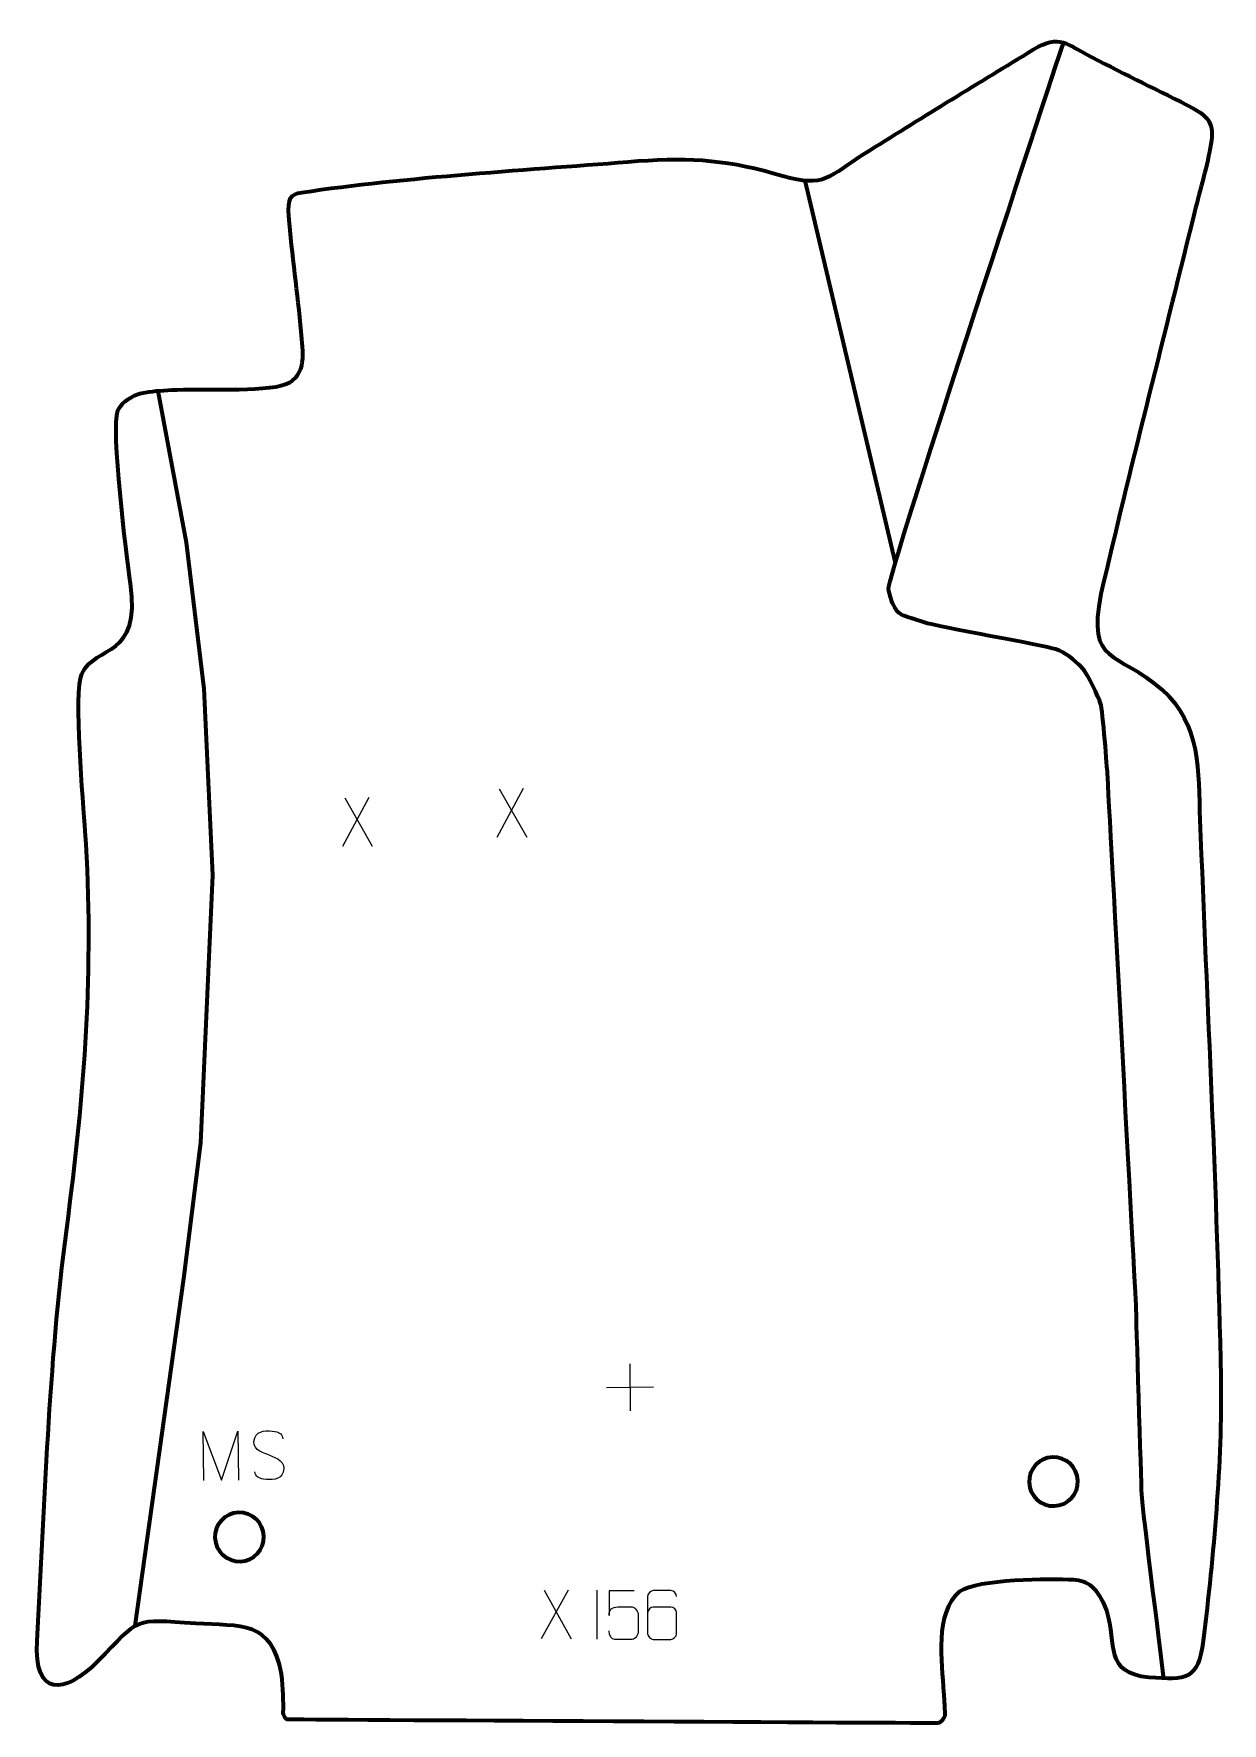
# Model space of a CAD drawing. Header units: millimetres. Extents: x 948 to 1556, y -6 to 858.
import ezdxf

# ---------------------------------------------------------------- set-up
doc = ezdxf.new("R2010")
doc.units = ezdxf.units.MM
doc.header["$MEASUREMENT"] = 0
doc.layers.add('layer 2', color=7, linetype='Continuous')
doc.layers.add('layer 3', color=7, linetype='Continuous')

msp = doc.modelspace()

# ---------------------------------------------------------------- linework, layer by layer
at = {"layer": 'layer 2', "color": 142, "lineweight": 158}
for points, knots in [([(1525.7559, 17.0753), (1525.7559, 17.0753), (1514.666, 104.844), (1514.4233, 111.1893), (1514.4233, 111.1893), (1514.1806, 117.5347), (1511.6369, 204.8137), (1511.5459, 207.1933), (1511.5459, 207.1933), (1511.4549, 209.5729), (1496.8603, 480.411), (1496.8603, 480.411), (1496.8603, 480.411), (1496.8603, 480.411), (1494.5793, 512.3617), (1493.4004, 515.494), (1493.4004, 515.494), (1492.2214, 518.6262), (1487.2819, 530.0874), (1483.6931, 533.9218), (1483.6931, 533.9218), (1480.1044, 537.7563), (1475.1937, 541.5401), (1470.3639, 543.2088), (1470.3639, 543.2088), (1465.5341, 544.8776), (1408.7537, 554.8857), (1403.3851, 556.7987), (1403.3851, 556.7987), (1398.0165, 558.7116), (1390.8071, 560.2892), (1389.3942, 562.6182), (1389.3942, 562.6182), (1387.9812, 564.9472), (1386.0293, 567.5202), (1384.9935, 573.8353), (1384.9935, 573.8353), (1383.9577, 580.1505), (1474.4707, 853.2426), (1474.4707, 853.2426)], [0, 0, 0, 0, 0.09090909, 0.09090909, 0.09090909, 0.09090909, 0.18181818, 0.18181818, 0.18181818, 0.18181818, 0.27272727, 0.27272727, 0.27272727, 0.27272727, 0.36363636, 0.36363636, 0.36363636, 0.36363636, 0.45454545, 0.45454545, 0.45454545, 0.45454545, 0.54545455, 0.54545455, 0.54545455, 0.54545455, 0.63636364, 0.63636364, 0.63636364, 0.63636364, 0.72727273, 0.72727273, 0.72727273, 0.72727273, 0.81818182, 0.81818182, 0.81818182, 0.81818182, 1, 1, 1, 1]), ([(999.8245, 43.8408), (999.8245, 43.8408), (1024.6074, 221.4029), (1024.6074, 221.4029), (1024.6074, 221.4029), (1024.6074, 221.4029), (1033.3371, 290.8436), (1033.3371, 290.8436), (1033.3371, 290.8436), (1033.3371, 290.8436), (1039.4883, 427.7038), (1039.4883, 427.7038), (1039.4883, 427.7038), (1039.4883, 427.7038), (1035.0551, 522.8538), (1035.0551, 522.8538), (1035.0551, 522.8538), (1035.0551, 522.8538), (1026.1024, 597.7082), (1026.1024, 597.7082), (1026.1024, 597.7082), (1026.1024, 597.7082), (1011.4671, 675.257), (1011.4671, 675.257)], [0, 0, 0, 0, 0.14285714, 0.14285714, 0.14285714, 0.14285714, 0.28571429, 0.28571429, 0.28571429, 0.28571429, 0.42857143, 0.42857143, 0.42857143, 0.42857143, 0.57142857, 0.57142857, 0.57142857, 0.57142857, 0.71428571, 0.71428571, 0.71428571, 0.71428571, 1, 1, 1, 1])]:
    msp.add_open_spline(points, degree=3, knots=knots, dxfattribs=at)
msp.add_open_spline([(1388.4719, 587.4197), (1388.4719, 587.4197), (1342.3955, 782.8089), (1342.3955, 782.8089)], degree=3, dxfattribs=at)
at = {"layer": 'layer 2', "color": 142, "lineweight": 200}
for points in [[(1469.7716, 105.1804), (1462.8731, 104.9166), (1457.0669, 110.2951), (1456.803, 117.1936), (1456.803, 117.1936), (1456.5392, 124.092), (1461.9177, 129.8983), (1468.8162, 130.1621), (1468.8162, 130.1621), (1475.7147, 130.426), (1481.5209, 125.0475), (1481.7848, 118.149), (1481.7848, 118.149), (1482.0486, 111.2505), (1476.6701, 105.4442), (1469.7716, 105.1804)], [(1053.568, 76.8185), (1046.6695, 76.5547), (1040.8633, 81.9332), (1040.5995, 88.8317), (1040.5995, 88.8317), (1040.3356, 95.7301), (1045.7141, 101.5364), (1052.6126, 101.8002), (1052.6126, 101.8002), (1059.5112, 102.0641), (1065.3174, 96.6856), (1065.5812, 89.7871), (1065.5812, 89.7871), (1065.845, 82.8886), (1060.4666, 77.0823), (1053.568, 76.8185)]]:
    msp.add_open_spline(points, degree=3, knots=[0, 0, 0, 0, 0.2, 0.2, 0.2, 0.2, 0.4, 0.4, 0.4, 0.4, 0.6, 0.6, 0.6, 0.6, 1, 1, 1, 1], dxfattribs=at)
at = {"layer": 'layer 3', "color": 242, "lineweight": 158}
msp.add_open_spline([(1410.2291, -5.862), (1412.0003, -5.563), (1413.822, -2.6939), (1413.7806, -1.6191), (1413.7806, -1.6191), (1413.5974, 3.1396), (1413.2451, 7.5356), (1413.1149, 9.9893), (1413.1149, 9.9893), (1412.3081, 25.2009), (1408.1947, 50.6347), (1421.2744, 61.4444), (1421.2744, 61.4444), (1430.9042, 67.8171), (1467.2415, 67.9766), (1479.5887, 67.3674), (1479.5887, 67.3674), (1486.8078, 66.8684), (1491.9717, 63.6839), (1496.5668, 51.7073), (1496.5668, 51.7073), (1502.0372, 33.9377), (1494.8595, 20.0918), (1518.1121, 17.4646), (1518.1121, 17.4646), (1537.3951, 16.3493), (1542.9431, 15.8103), (1545.9045, 36.2929), (1545.9045, 36.2929), (1551.0914, 80.7453), (1555.571, 126.3337), (1554.8605, 171.1106), (1554.8605, 171.1106), (1552.8529, 265.8945), (1547.8228, 361.1578), (1544.1834, 455.9448), (1544.1834, 455.9448), (1543.2317, 480.7232), (1544.9468, 504.6373), (1524.6492, 522.5848), (1524.6492, 522.5848), (1501.8685, 542.7279), (1486.1808, 534.5993), (1493.5551, 571.4132), (1493.5551, 571.4132), (1508.3053, 635.0667), (1524.7724, 698.6977), (1540.2983, 762.2105), (1540.2983, 762.2105), (1543.0936, 773.6549), (1546.752, 786.1769), (1549.0735, 797.4883), (1549.0735, 797.4883), (1551.372, 808.6882), (1551.356, 814.1233), (1540.8163, 819.6329), (1540.8163, 819.6329), (1523.7035, 828.5785), (1506.0652, 836.81), (1488.8676, 845.8359), (1488.8676, 845.8359), (1473.1218, 854.1476), (1472.1182, 857.7923), (1456.162, 848.0244), (1456.162, 848.0244), (1428.3261, 830.9839), (1400.2878, 813.926), (1372.6634, 796.5701), (1372.6634, 796.5701), (1354.6227, 785.1772), (1352.5258, 778.9027), (1330.7688, 785.197), (1330.7688, 785.197), (1304.3151, 793.1601), (1284.4354, 794.8041), (1256.9523, 792.761), (1256.9523, 792.761), (1203.6133, 788.4426), (1136.8599, 784.5283), (1084.9521, 776.6871), (1084.9521, 776.6871), (1079.2489, 775.8256), (1077.6206, 773.6824), (1078.37, 764.5747), (1078.37, 764.5747), (1079.9865, 744.9288), (1082.8164, 725.0633), (1084.6999, 705.3766), (1084.6999, 705.3766), (1085.5448, 695.6781), (1088.0168, 682.9448), (1076.6444, 678.6362), (1076.6444, 678.6362), (1065.9233, 674.5745), (1032.2938, 676.4749), (1018.5184, 675.7077), (1018.5184, 675.7077), (1007.8941, 674.942), (996.921, 675.4599), (990.9156, 665.2051), (990.9156, 665.2051), (987.3953, 655.2732), (995.2686, 592.1391), (997.41, 576.7956), (997.41, 576.7956), (1002.8651, 537.7093), (980.0002, 546.1746), (972.5608, 530.6137), (972.5608, 530.6137), (968.2391, 521.574), (973.3368, 463.96), (974.2701, 450.191), (974.2701, 450.191), (978.9844, 378.9468), (973.9692, 317.2568), (964.7738, 246.7882), (964.7738, 246.7882), (955.4256, 176.1231), (953.717, 107.1148), (949.7088, 36.1928), (949.7088, 36.1928), (947.9534, 7.3647), (963.5029, 8.5773), (980.576, 25.6097), (980.576, 25.6097), (1002.8275, 48.5151), (998.1204, 47.2984), (1030.7298, 45.1235), (1030.7298, 45.1235), (1053.8186, 43.6775), (1069.9587, 46.7241), (1074.5263, 19.3463), (1074.5263, 19.3463), (1075.6341, 11.8288), (1075.5981, 5.1569), (1075.5294, -0.634), (1075.5294, -0.634), (1075.5197, -1.4482), (1076.3853, -3.6796), (1077.5552, -3.9157), (1077.5552, -3.9157), (1078.7251, -4.1518), (1410.2291, -5.862), (1410.2291, -5.862)], degree=3, knots=[0, 0, 0, 0, 0.02702703, 0.02702703, 0.02702703, 0.02702703, 0.05405405, 0.05405405, 0.05405405, 0.05405405, 0.08108108, 0.08108108, 0.08108108, 0.08108108, 0.10810811, 0.10810811, 0.10810811, 0.10810811, 0.13513514, 0.13513514, 0.13513514, 0.13513514, 0.16216216, 0.16216216, 0.16216216, 0.16216216, 0.18918919, 0.18918919, 0.18918919, 0.18918919, 0.21621622, 0.21621622, 0.21621622, 0.21621622, 0.24324324, 0.24324324, 0.24324324, 0.24324324, 0.27027027, 0.27027027, 0.27027027, 0.27027027, 0.2972973, 0.2972973, 0.2972973, 0.2972973, 0.32432432, 0.32432432, 0.32432432, 0.32432432, 0.35135135, 0.35135135, 0.35135135, 0.35135135, 0.37837838, 0.37837838, 0.37837838, 0.37837838, 0.40540541, 0.40540541, 0.40540541, 0.40540541, 0.43243243, 0.43243243, 0.43243243, 0.43243243, 0.45945946, 0.45945946, 0.45945946, 0.45945946, 0.48648649, 0.48648649, 0.48648649, 0.48648649, 0.51351351, 0.51351351, 0.51351351, 0.51351351, 0.54054054, 0.54054054, 0.54054054, 0.54054054, 0.56756757, 0.56756757, 0.56756757, 0.56756757, 0.59459459, 0.59459459, 0.59459459, 0.59459459, 0.62162162, 0.62162162, 0.62162162, 0.62162162, 0.64864865, 0.64864865, 0.64864865, 0.64864865, 0.67567568, 0.67567568, 0.67567568, 0.67567568, 0.7027027, 0.7027027, 0.7027027, 0.7027027, 0.72972973, 0.72972973, 0.72972973, 0.72972973, 0.75675676, 0.75675676, 0.75675676, 0.75675676, 0.78378378, 0.78378378, 0.78378378, 0.78378378, 0.81081081, 0.81081081, 0.81081081, 0.81081081, 0.83783784, 0.83783784, 0.83783784, 0.83783784, 0.86486486, 0.86486486, 0.86486486, 0.86486486, 0.89189189, 0.89189189, 0.89189189, 0.89189189, 0.91891892, 0.91891892, 0.91891892, 0.91891892, 0.94594595, 0.94594595, 0.94594595, 0.94594595, 1, 1, 1, 1], dxfattribs=at)
at = {"layer": 'layer 3', "color": 250, "lineweight": 9}
for points in [[(1119.228, 467.4154), (1119.228, 467.4154), (1105.771, 442.3651), (1105.771, 442.3651)], [(1106.9428, 467.2759), (1106.9428, 467.2759), (1120.9659, 442.4799), (1120.9659, 442.4799)], [(1198.2201, 472.0252), (1198.2201, 472.0252), (1184.763, 446.9749), (1184.763, 446.9749)], [(1185.9349, 471.8857), (1185.9349, 471.8857), (1199.9579, 447.0897), (1199.9579, 447.0897)], [(1252.654, 177.8806), (1252.654, 177.8806), (1252.9262, 153.9042), (1252.9262, 153.9042)], [(1240.8019, 165.7563), (1240.8019, 165.7563), (1264.7784, 166.0285), (1264.7784, 166.0285)], [(1221.1755, 62.1466), (1221.1755, 62.1466), (1207.4349, 37.2508), (1207.4349, 37.2508)], [(1208.8895, 62.1466), (1208.8895, 62.1466), (1222.6301, 37.1931), (1222.6301, 37.1931)], [(1235.7598, 62.1569), (1235.7598, 62.1569), (1235.7598, 37.1828), (1235.7598, 37.1828)]]:
    msp.add_open_spline(points, degree=3, dxfattribs=at)
for points, knots in [([(1034.9193, 118.2617), (1034.9193, 118.2617), (1034.6359, 143.2181), (1034.6359, 143.2181), (1034.6359, 143.2181), (1034.6359, 143.2181), (1043.8438, 118.3631), (1043.8438, 118.3631), (1043.8438, 118.3631), (1043.8438, 118.3631), (1052.3198, 143.4183), (1052.3198, 143.4183), (1052.3198, 143.4183), (1052.3198, 143.4183), (1052.6031, 118.4625), (1052.6031, 118.4625)], [0, 0, 0, 0, 0.2, 0.2, 0.2, 0.2, 0.4, 0.4, 0.4, 0.4, 0.6, 0.6, 0.6, 0.6, 1, 1, 1, 1]), ([(1068.1657, 131.29), (1063.901, 132.712), (1058.9728, 134.452), (1060.915, 139.9948), (1060.915, 139.9948), (1062.3715, 144.1514), (1067.5892, 143.8221), (1071.1994, 143.262), (1071.1994, 143.262), (1074.0652, 142.8173), (1074.9436, 141.614), (1075.2779, 139.5336)], [0, 0, 0, 0, 0.25, 0.25, 0.25, 0.25, 0.5, 0.5, 0.5, 0.5, 1, 1, 1, 1]), ([(1068.1657, 131.2898), (1072.2027, 129.6889), (1077.2533, 127.8578), (1075.4803, 122.477), (1075.4803, 122.477), (1074.069, 118.1944), (1069.1557, 118.3953), (1065.4235, 118.9077), (1065.4235, 118.9077), (1062.669, 119.2862), (1061.4344, 120.4858), (1061.0325, 122.5935)], [0, 0, 0, 0, 0.25, 0.25, 0.25, 0.25, 0.5, 0.5, 0.5, 0.5, 1, 1, 1, 1]), ([(1254.9191, 61.8241), (1254.9191, 61.8241), (1242.0674, 61.8241), (1242.0674, 61.8241), (1242.0674, 61.8241), (1242.0677, 57.5935), (1242.0677, 53.3626), (1242.0674, 49.1314), (1242.0674, 49.1314), (1242.0671, 52.4415), (1243.6981, 53.5133), (1246.5101, 53.5738), (1246.5101, 53.5738), (1248.9497, 53.5741), (1251.3892, 53.5741), (1253.8284, 53.5738), (1253.8284, 53.5738), (1255.4782, 53.5806), (1256.9531, 51.2001), (1256.9816, 49.1314), (1256.9816, 49.1314), (1256.9813, 46.5441), (1256.9813, 43.9565), (1256.9816, 41.3688), (1256.9816, 41.3688), (1257.0278, 39.4094), (1255.5284, 36.9731), (1253.9025, 36.9146), (1253.9025, 36.9146), (1251.946, 36.9149), (1247.051, 36.9149), (1245.094, 36.9146), (1245.094, 36.9146), (1243.2485, 36.9058), (1242.1414, 38.8706), (1242.1206, 41.4217)], [0, 0, 0, 0, 0.1, 0.1, 0.1, 0.1, 0.2, 0.2, 0.2, 0.2, 0.3, 0.3, 0.3, 0.3, 0.4, 0.4, 0.4, 0.4, 0.5, 0.5, 0.5, 0.5, 0.6, 0.6, 0.6, 0.6, 0.7, 0.7, 0.7, 0.7, 0.8, 0.8, 0.8, 0.8, 1, 1, 1, 1]), ([(1276.6195, 58.9486), (1276.5954, 60.2881), (1275.2392, 61.9413), (1273.6673, 61.907), (1273.6673, 61.907), (1270.6825, 61.9067), (1267.6973, 61.9067), (1264.7119, 61.907), (1264.7119, 61.907), (1263.4928, 61.9219), (1261.7646, 60.4843), (1261.7596, 58.9486), (1261.7596, 58.9486), (1261.7599, 52.5881), (1261.7599, 46.2273), (1261.7596, 39.8666), (1261.7596, 39.8666), (1261.7643, 38.7037), (1263.4928, 36.9326), (1264.7119, 36.9082), (1264.7119, 36.9082), (1267.6973, 36.9085), (1270.6825, 36.9085), (1273.6673, 36.9082), (1273.6673, 36.9082), (1274.9454, 36.952), (1276.6151, 38.5665), (1276.6195, 39.8666), (1276.6195, 39.8666), (1276.6195, 43.4499), (1276.6195, 47.033), (1276.6195, 50.6157), (1276.6195, 50.6157), (1276.581, 52.0939), (1274.9983, 53.5268), (1273.6673, 53.5248), (1273.6673, 53.5248), (1270.6825, 53.5251), (1267.6973, 53.5251), (1264.7119, 53.5248), (1264.7119, 53.5248), (1263.3824, 53.5298), (1261.7394, 52.0225), (1261.7811, 50.594)], [0, 0, 0, 0, 0.08333333, 0.08333333, 0.08333333, 0.08333333, 0.16666667, 0.16666667, 0.16666667, 0.16666667, 0.25, 0.25, 0.25, 0.25, 0.33333333, 0.33333333, 0.33333333, 0.33333333, 0.41666667, 0.41666667, 0.41666667, 0.41666667, 0.5, 0.5, 0.5, 0.5, 0.58333333, 0.58333333, 0.58333333, 0.58333333, 0.66666667, 0.66666667, 0.66666667, 0.66666667, 0.75, 0.75, 0.75, 0.75, 0.83333333, 0.83333333, 0.83333333, 0.83333333, 1, 1, 1, 1])]:
    msp.add_open_spline(points, degree=3, knots=knots, dxfattribs=at)

doc.saveas('drawing.dxf')
